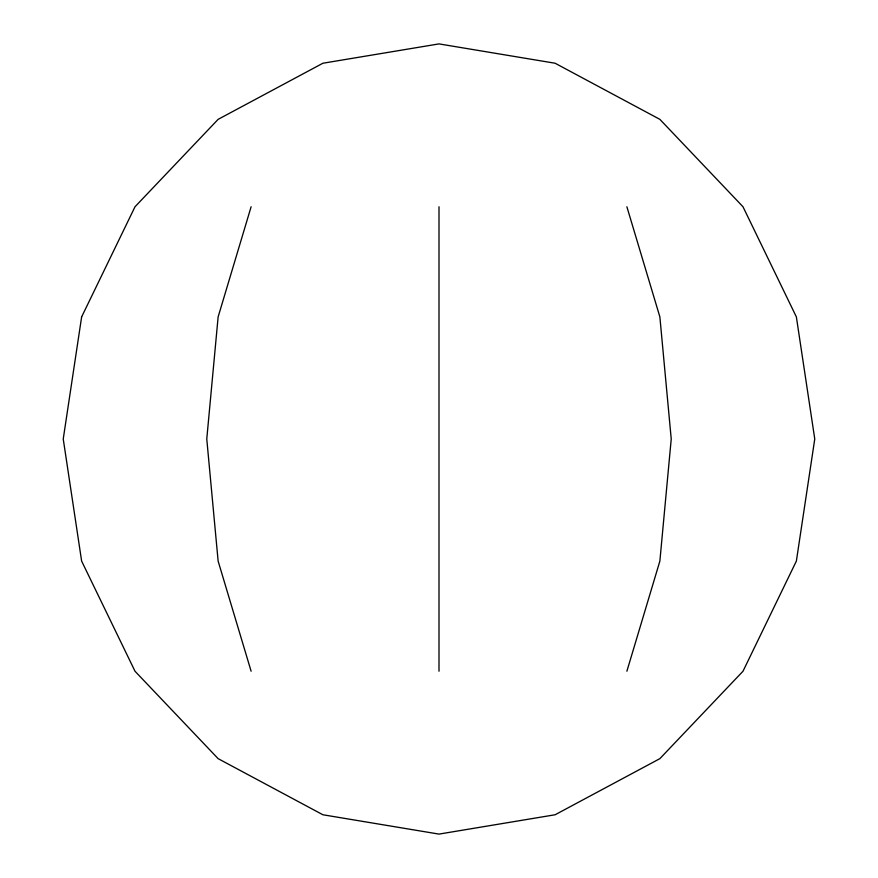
<?xml version="1.0" encoding="UTF-8"?>
<svg xmlns="http://www.w3.org/2000/svg" width="878" height="878" viewBox="0 0 878 878"><rect width="100%" height="100%" fill="white"/><g stroke="black" fill="none" stroke-linecap="round" stroke-linejoin="round"><path stroke-width="1.32" d="M251.119 206.769L218.128 316.903L206.769 439L218.128 561.097L251.119 671.231M626.881 671.231L659.872 561.097L671.231 439L659.872 316.903L626.881 206.769M439 206.769L439 671.231M81.632 316.903L63.238 439L81.632 561.097L135.003 671.231L218.128 758.647L322.884 814.762L439 834.1L555.115 814.762L659.872 758.647L742.997 671.231L796.368 561.097L814.762 439L796.368 316.903L742.997 206.769L659.872 119.353L555.115 63.238L439 43.9L322.884 63.238L218.128 119.353L135.003 206.769L81.632 316.903"/></g></svg>
